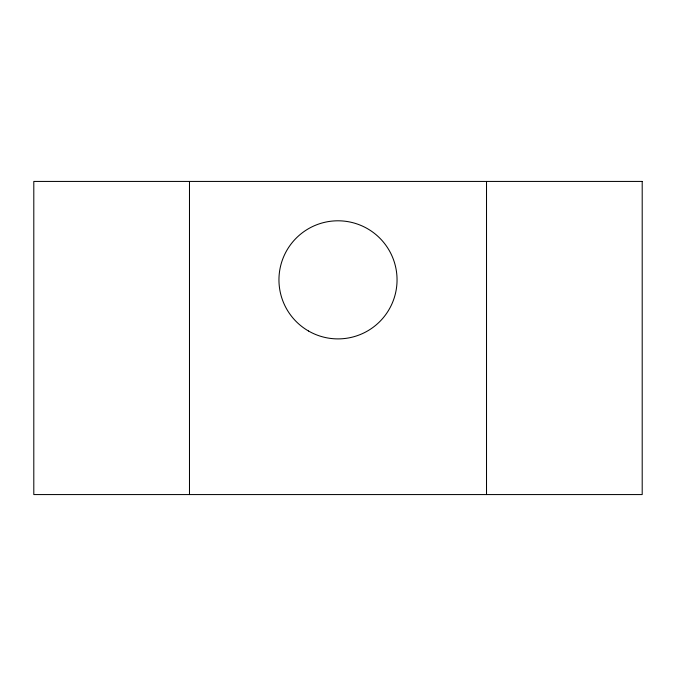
<?xml version="1.0" encoding="UTF-8"?>
<svg xmlns="http://www.w3.org/2000/svg" width="676" height="676" viewBox="0 0 676 676"><rect width="100%" height="100%" fill="white"/><g stroke="black" fill="none" stroke-linecap="round" stroke-linejoin="round"><path stroke-width="1.01" d="M486.517 181.43L486.517 494.57M189.483 181.43L189.483 494.57M642.2 181.43L33.8 181.43L33.8 494.57L642.2 494.57L642.2 181.43M308.476 330.986A59.049 59.049 0 0 0 397.049 279.847A59.049 59.049 0 0 0 308.476 228.708A59.049 59.049 0 0 0 308.476 330.986"/></g></svg>
